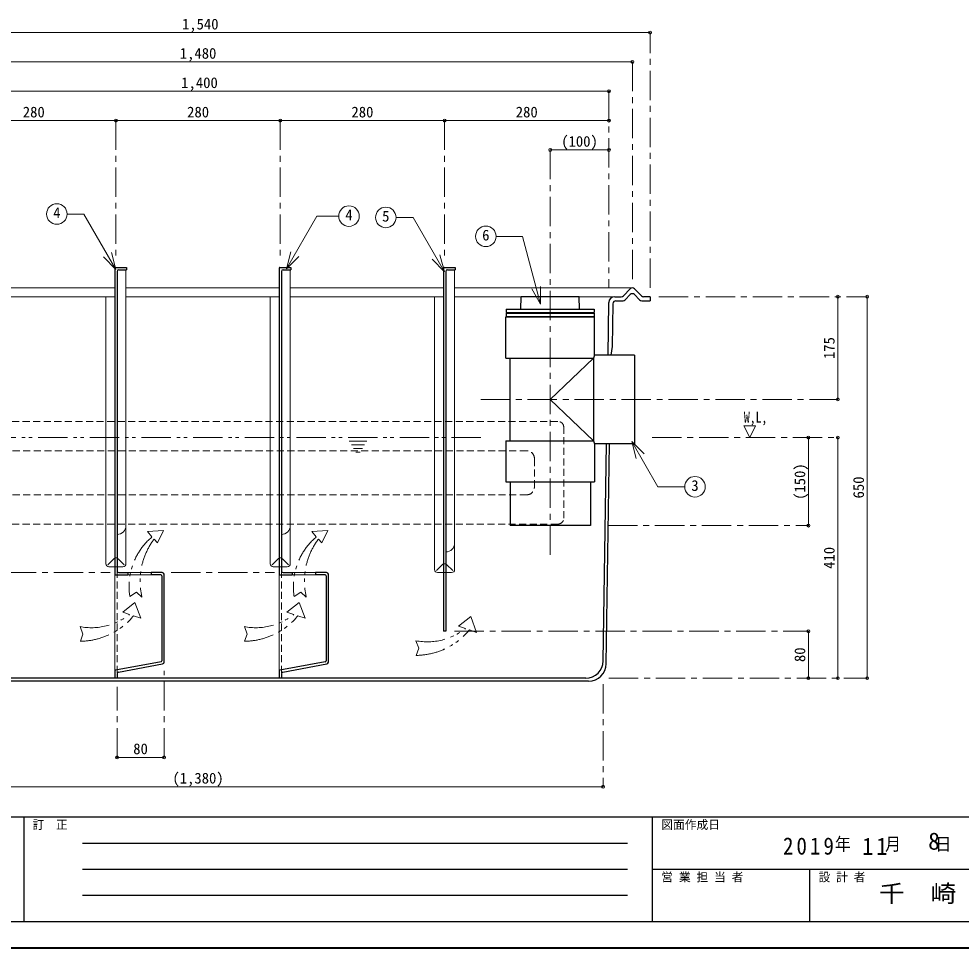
# Model space of a CAD drawing. Units: millimetres at full size, sheet at 1:10. Extents: x -2101 to 1949, y -1404 to 1406.
# Drawn here: x -1211 to 395, y -1404 to 180 of the extents above; entities that cross this region are included whole.
import ezdxf
from ezdxf.enums import TextEntityAlignment as Align

# ---------------------------------------------------------------- set-up
doc = ezdxf.new("R2010")
doc.units = ezdxf.units.MM
doc.header["$LTSCALE"] = 10
doc.header["$PDMODE"] = 32
doc.header["$PDSIZE"] = 5
for name, pattern in [('CHAIN1', [8, 5, -1, 1, -1]), ('DASHED1', [1.8, 1.2, -0.6]), ('DOUBLE_CHAIN1', [8.8, 5, -1, 0.6, -0.6, 0.6, -1])]:
    doc.linetypes.add(name, pattern=pattern)
doc.layers.add('0-0____1', color=7, linetype='Continuous', lineweight=18)
doc.styles.add('ＭＳ ゴシック', font='')
doc.styles.get('ＭＳ ゴシック').set_extended_font_data('MS Gothic')

msp = doc.modelspace()

# ---------------------------------------------------------------- linework, layer by layer
at = {"layer": '0-0____1', "color": 4, "lineweight": 9}
for p, q in [((-1675.6, 156.12), (-135.6, 156.12)), ((-1645.6, 106.12), (-165.6, 106.12)), ((-1605.6, 56.12), (-205.6, 56.12)), ((-1325.6, 6.12), (-1045.6, 6.12)), ((-1045.6, 6.12), (-765.6, 6.12)), ((-765.6, 6.12), (-485.6, 6.12)), ((-485.6, 6.12), (-205.6, 6.12)), ((-305.6, -43.88), (-205.6, -43.88)), ((-1308.6, -278.88), (-1047.6, -278.88)), ((-1028.6, -278.88), (-767.6, -278.88)), ((-748.6, -278.88), (-487.6, -278.88)), ((-468.6, -278.88), (-165.6, -278.88)), ((-1308.6, -293.88), (-1047.6, -293.88)), ((-1062.6, -748.88), (-1062.6, -293.88)), ((-1028.6, -293.88), (-767.6, -293.88)), ((-782.6, -748.88), (-782.6, -293.88)), ((-748.6, -293.88), (-487.6, -293.88)), ((-502.6, -758.88), (-502.6, -293.88)), ((-355.1, -293.88), (-468.6, -293.88)), ((-256.1, -293.88), (-195.75, -293.88)), ((184.4, -293.88), (184.4, -468.88)), ((234.4, -293.88), (234.4, -943.88)), ((134.4, -533.88), (134.4, -683.88)), ((184.4, -533.88), (184.4, -943.88)), ((-1028.6, -748.88), (-1028.6, -683.88)), ((-748.6, -748.88), (-748.6, -683.88)), ((-468.6, -758.88), (-468.6, -713.88)), ((-1059.4, -750.69), (-1049.11, -740.32)), ((-1057.6, -753.88), (-1047.6, -753.88)), ((-1033.6, -753.88), (-1043.6, -753.88)), ((-1031.81, -750.69), (-1042.09, -740.32)), ((-779.4, -750.69), (-769.11, -740.32)), ((-777.6, -753.88), (-767.6, -753.88)), ((-753.6, -753.88), (-763.6, -753.88)), ((-751.81, -750.69), (-762.09, -740.32)), ((-499.4, -760.69), (-489.11, -750.32)), ((-471.81, -760.69), (-482.09, -750.32)), ((-497.6, -763.88), (-487.6, -763.88)), ((-483.6, -763.88), (-473.6, -763.88)), ((134.4, -943.88), (134.4, -863.88)), ((-963.6, -1078.88), (-1043.6, -1078.88)), ((-215.6, -1128.88), (-1595.6, -1128.88))]:
    msp.add_line(p, q, dxfattribs=at)
at = {"layer": '0-0____1', "color": 4, "linetype": 'CHAIN1', "lineweight": 9}
for p, q in [((-135.6, -278.88), (-135.6, 156.12)), ((-165.6, 106.12), (-165.6, -263.88)), ((-205.6, 56.12), (-205.6, -278.88)), ((-1045.6, 6.12), (-1045.6, -228.88)), ((-765.6, 6.12), (-765.6, -228.88)), ((-485.6, 6.12), (-485.6, -228.88)), ((-305.6, -43.88), (-305.6, -733.88)), ((-120.6, -293.88), (234.4, -293.88)), ((-424.1, -468.88), (184.4, -468.88)), ((-618.1, -540.13), (-648.1, -540.13)), ((-132.1, -533.88), (184.4, -533.88)), ((-621.85, -546.38), (-644.35, -546.38)), ((-625.6, -552.63), (-640.6, -552.63)), ((-629.35, -558.88), (-636.85, -558.88)), ((-207.1, -683.88), (134.4, -683.88)), ((-1231.6, -763.88), (-1055.6, -763.88)), ((-951.6, -763.88), (-775.6, -763.88)), ((-468.6, -863.88), (134.4, -863.88)), ((-963.6, -1078.88), (-963.6, -931.39)), ((-205.6, -943.88), (234.4, -943.88)), ((-1043.6, -1078.88), (-1043.6, -958.88)), ((-215.6, -953.88), (-215.6, -1128.88))]:
    msp.add_line(p, q, dxfattribs=at)
at = {"layer": '0-0____1'}
for p, q in [((-1100.12, -152.99), (-1128.82, -152.99)), ((-1045.58, -247.45), (-1100.12, -152.99)), ((-755.21, -246.37), (-703.34, -156.53)), ((-703.34, -156.53), (-666, -156.53)), ((-568.28, -158.86), (-539.19, -158.86)), ((-485.77, -251.39), (-539.19, -158.86)), ((-397.82, -191.09), (-353.13, -191.09)), ((-322.17, -306.66), (-353.13, -191.09)), ((-1045.58, -247.45), (-1053.35, -218.47)), ((-755.21, -246.37), (-747.44, -217.39)), ((-485.77, -251.39), (-493.54, -222.41)), ((-1045.58, -247.45), (-1066.8, -226.23)), ((-755.21, -246.37), (-734, -225.15)), ((-485.77, -251.39), (-506.98, -230.18)), ((-1028.6, -683.88), (-1028.6, -247.88)), ((-748.6, -683.88), (-748.6, -247.88)), ((-468.6, -713.88), (-468.6, -247.88)), ((-322.17, -306.66), (-337.17, -280.68)), ((-322.17, -306.66), (-322.17, -276.66)), ((24.4, -513.88), (34.4, -533.88)), ((24.4, -513.88), (44.4, -513.88)), ((34.4, -533.88), (44.4, -513.88)), ((-166.74, -540.54), (-145.53, -561.76)), ((-166.74, -540.54), (-158.98, -569.52)), ((-166.74, -540.54), (-122.15, -617.78)), ((-122.15, -617.78), (-76.47, -617.78)), ((-1047.6, -766.38), (-1047.6, -931.81)), ((-1025.6, -763.88), (-985.6, -763.88)), ((-1025.6, -767.88), (-985.6, -767.88)), ((-767.6, -766.38), (-767.6, -931.81)), ((-745.6, -763.88), (-705.6, -763.88)), ((-745.6, -767.88), (-705.6, -767.88))]:
    msp.add_line(p, q, dxfattribs=at)
at = {"layer": '0-0____1', "color": 5, "lineweight": 25}
for p, q in [((-1047.6, -245.38), (-1047.6, -766.38)), ((-1046.1, -243.88), (-1027.6, -243.88)), ((-1043.6, -250.88), (-1043.6, -760.88)), ((-1040.6, -247.88), (-1027.6, -247.88)), ((-1027.6, -243.88), (-1027.6, -247.88)), ((-767.6, -245.38), (-767.6, -766.38)), ((-766.1, -243.88), (-747.6, -243.88)), ((-763.6, -250.88), (-763.6, -760.88)), ((-760.6, -247.88), (-747.6, -247.88)), ((-747.6, -243.88), (-747.6, -247.88)), ((-487.6, -245.38), (-487.6, -863.88)), ((-486.1, -243.88), (-467.6, -243.88)), ((-483.6, -250.88), (-483.6, -863.88)), ((-480.6, -247.88), (-467.6, -247.88)), ((-467.6, -243.88), (-467.6, -247.88)), ((-180.92, -292.38), (-169.17, -280.39)), ((-150.28, -292.38), (-162.03, -280.39)), ((-355.6, -314.88), (-355.1, -293.88)), ((-256.1, -293.88), (-355.1, -293.88)), ((-255.6, -314.88), (-256.1, -293.88)), ((-207.13, -393.38), (-205.75, -303.73)), ((-195.75, -293.88), (-184.49, -293.88)), ((-193.79, -300.88), (-181.55, -300.88)), ((-177.98, -299.38), (-169.17, -290.39)), ((-153.23, -299.38), (-162.03, -290.39)), ((-149.65, -300.88), (-135.6, -300.88)), ((-135.6, -293.88), (-146.71, -293.88)), ((-135.6, -293.88), (-135.6, -300.88)), ((-380.6, -314.88), (-230.6, -314.88)), ((-380.6, -314.88), (-380.6, -320.88)), ((-380.6, -320.88), (-230.6, -320.88)), ((-230.6, -314.88), (-230.6, -320.88)), ((-381.1, -328.38), (-230.1, -328.38)), ((-381.1, -398.38), (-381.1, -328.38)), ((-380.6, -321.88), (-230.6, -321.88)), ((-380.6, -321.88), (-380.6, -327.88)), ((-380.6, -327.88), (-230.6, -327.88)), ((-230.6, -321.88), (-230.6, -327.88)), ((-230.1, -393.38), (-230.1, -328.38)), ((-381.1, -398.38), (-232.1, -398.38)), ((-374.1, -539.38), (-374.1, -398.38)), ((-162.1, -393.38), (-230.1, -393.38)), ((-381.1, -539.38), (-232.1, -539.38)), ((-381.1, -539.38), (-381.1, -609.38)), ((-215.15, -914.35), (-209.46, -544.38)), ((-210.22, -919.35), (-204.46, -544.38)), ((-381.1, -609.38), (-230.1, -609.38)), ((-374.1, -609.38), (-374.1, -683.88)), ((-1046.1, -767.88), (-1025.6, -767.88)), ((-1040.6, -763.88), (-1025.6, -763.88)), ((-1025.6, -763.88), (-1025.6, -767.88)), ((-985.6, -763.88), (-985.6, -767.88)), ((-966.6, -763.88), (-985.6, -763.88)), ((-969.1, -767.88), (-985.6, -767.88)), ((-967.6, -769.38), (-967.6, -914.32)), ((-963.6, -916.39), (-963.6, -766.88)), ((-766.1, -767.88), (-745.6, -767.88)), ((-760.6, -763.88), (-745.6, -763.88)), ((-745.6, -763.88), (-745.6, -767.88)), ((-705.6, -763.88), (-705.6, -767.88)), ((-686.6, -763.88), (-705.6, -763.88)), ((-689.1, -767.88), (-705.6, -767.88)), ((-687.6, -769.38), (-687.6, -914.32)), ((-683.6, -916.39), (-683.6, -766.88)), ((-483.6, -863.88), (-487.6, -863.88)), ((-968.83, -915.79), (-1046.38, -930.33)), ((-1041.16, -933.42), (-966.05, -919.34)), ((-688.83, -915.79), (-766.38, -930.33)), ((-761.16, -933.42), (-686.05, -919.34)), ((-245.14, -943.88), (-1566.06, -943.88)), ((-1047.6, -931.81), (-1047.6, -943.88)), ((-1043.6, -936.37), (-1043.6, -943.88)), ((-767.6, -931.81), (-767.6, -943.88)), ((-763.6, -936.37), (-763.6, -943.88)), ((-240.22, -948.88), (-1570.98, -948.88))]:
    msp.add_line(p, q, dxfattribs=at)
at = {"layer": '0-0____1', "color": 4, "linetype": 'DASHED1', "lineweight": 9}
for p, q in [((-292.6, -506.38), (-1518.6, -506.38)), ((-282.6, -671.38), (-282.6, -516.38)), ((-345.6, -556.38), (-1465.6, -556.38)), ((-332.6, -618.38), (-332.6, -569.38)), ((-345.6, -631.38), (-1465.6, -631.38)), ((-292.6, -681.38), (-1518.6, -681.38)), ((-1043.6, -753.88), (-1047.6, -753.88)), ((-763.6, -753.88), (-767.6, -753.88)), ((-1043.6, -760.88), (-1043.6, -936.37)), ((-763.6, -760.88), (-763.6, -936.37)), ((-487.6, -763.88), (-483.6, -763.88))]:
    msp.add_line(p, q, dxfattribs=at)
at = {"layer": '0-0____1', "color": 4, "linetype": 'DOUBLE_CHAIN1', "lineweight": 9}
for p, q in [((-424.1, -533.88), (-1597.6, -533.88)), ((-964.84, -692.38), (-991.87, -694)), ((-984.3, -703.31), (-991.87, -694)), ((-684.84, -692.38), (-711.87, -694)), ((-704.3, -703.31), (-711.87, -694)), ((-1021.95, -804.61), (-1010.81, -797.18)), ((-1001.27, -805.67), (-1010.81, -797.18)), ((-741.95, -804.61), (-730.81, -797.18)), ((-721.27, -805.67), (-730.81, -797.18)), ((-1034.15, -831.13), (-1013.47, -814.69)), ((-754.15, -831.13), (-733.47, -814.69)), ((-1022.48, -835.37), (-1034.15, -831.13)), ((-742.48, -835.37), (-754.15, -831.13)), ((-461.76, -855.19), (-441.08, -838.75)), ((-1106.81, -856.06), (-1102.04, -868.78)), ((-826.81, -856.06), (-822.04, -868.78)), ((-450.1, -859.43), (-461.76, -855.19)), ((-1106.28, -880.98), (-1102.04, -868.78)), ((-826.28, -880.98), (-822.04, -868.78)), ((-534.43, -880.12), (-529.65, -892.85)), ((-533.9, -905.05), (-529.65, -892.85))]:
    msp.add_line(p, q, dxfattribs=at)
at = {"layer": '0-0____1', "color": 6, "lineweight": 25}
for p, q in [((-2055.6, -1180.31), (1904.4, -1180.31)), ((-1202.75, -1180.31), (-1202.75, -1358.88)), ((-131.32, -1358.88), (-131.32, -1180.31)), ((-1102.75, -1224.96), (-174.17, -1224.96)), ((-174.17, -1269.6), (-1102.75, -1269.6)), ((1904.4, -1269.6), (-131.32, -1269.6)), ((136.54, -1358.88), (136.54, -1269.6)), ((-174.17, -1314.24), (-1102.75, -1314.24)), ((1904.4, -1358.88), (-2055.6, -1358.88))]:
    msp.add_line(p, q, dxfattribs=at)
at = {"layer": '0-0____1', "color": 1, "lineweight": 40}
msp.add_line((1949.4, -1403.88), (-2100.6, -1403.88), dxfattribs=at)
at = {"layer": '0-0____1', "color": 5, "lineweight": 25}
for points in [[(-198.78, -305.81), (-199.91, -378.88), (-202.07, -393.38)], [(-230.1, -393.38), (-232.1, -398.38), (-232.1, -539.38), (-230.1, -544.38), (-230.1, -609.38)], [(-162.1, -393.38), (-162.1, -544.38), (-230.1, -544.38)], [(-237.1, -609.38), (-237.1, -683.88), (-374.1, -683.88)]]:
    msp.add_lwpolyline(points, dxfattribs=at)
at = {"layer": '0-0____1', "color": 4, "lineweight": 9}
msp.add_lwpolyline([(-232.1, -398.38), (-305.6, -468.88), (-232.1, -539.38)], dxfattribs=at)
at = {"layer": '0-0____1', "color": 4, "linetype": 'DOUBLE_CHAIN1', "lineweight": 9}
for points in [[(-980.58, -707.02), (-974.59, -713.51), (-964.84, -692.38)], [(-700.58, -707.02), (-694.59, -713.51), (-684.84, -692.38)], [(-1015.59, -837.49), (-1003.39, -841.73), (-1013.47, -814.69)], [(-735.59, -837.49), (-723.39, -841.73), (-733.47, -814.69)], [(-443.2, -861.56), (-431, -865.8), (-441.08, -838.75)]]:
    msp.add_lwpolyline(points, dxfattribs=at)
at = {"layer": '0-0____1'}
for centre in [(-1146.32, -152.99), (-648.5, -156.53), (-585.78, -158.86), (-415.32, -191.09), (-58.97, -617.78)]:
    msp.add_circle(centre, 17.5, dxfattribs=at)
at = {"layer": '0-0____1', "color": 5, "lineweight": 25}
for centre, radius, start, end in [((-1046.1, -245.38), 1.5, 90, 180), ((-1040.6, -250.88), 3, 90, 180), ((-766.1, -245.38), 1.5, 90, 180), ((-760.6, -250.88), 3, 90, 180), ((-486.1, -245.38), 1.5, 90, 180), ((-480.6, -250.88), 3, 90, 180), ((-165.6, -283.88), 5, 44.3947, 135.6053), ((-165.6, -293.89), 5, 44.3947, 135.6053), ((-195.75, -303.88), 10, 90, 179.1186), ((-193.79, -305.88), 5, 90, 179.1186), ((-184.49, -288.88), 5, 270, 315.6053), ((-181.55, -295.88), 5, 270, 315.6053), ((-149.65, -295.88), 5, 224.3947, 270), ((-146.71, -288.88), 5, 224.3947, 270), ((-1046.1, -766.38), 1.5, 180, 270), ((-1040.6, -760.88), 3, 180, 270), ((-969.1, -769.38), 1.5, 0, 90), ((-966.6, -766.88), 3, 0, 90), ((-766.1, -766.38), 1.5, 180, 270), ((-760.6, -760.88), 3, 180, 270), ((-689.1, -769.38), 1.5, 0, 90), ((-686.6, -766.88), 3, 0, 90), ((-969.1, -914.32), 1.5, 280.61966, 0), ((-689.1, -914.32), 1.5, 280.61966, 0), ((-245.14, -913.88), 30, 270, 359.1186), ((-1046.1, -931.81), 1.5, 100.61966, 180), ((-966.6, -916.39), 3, 280.61966, 0), ((-766.1, -931.81), 1.5, 100.61966, 180), ((-686.6, -916.39), 3, 280.61966, 0), ((-240.22, -918.88), 30, 270, 359.1186), ((-1040.6, -936.37), 3, 100.61966, 180), ((-760.6, -936.37), 3, 100.61966, 180)]:
    msp.add_arc(centre, radius, start, end, dxfattribs=at)
at = {"layer": '0-0____1', "color": 4, "linetype": 'DASHED1', "lineweight": 9}
for centre, radius, start, end in [((-292.6, -516.38), 10, 0, 90), ((-345.6, -569.38), 13, 0, 90), ((-345.6, -618.38), 13, 270, 0), ((-292.6, -671.38), 10, 270, 0), ((-1045.6, -743.88), 5, 66.42182, 113.57818), ((-765.6, -743.88), 5, 66.42182, 113.57818), ((-485.6, -753.88), 5, 66.42182, 113.57818)]:
    msp.add_arc(centre, radius, start, end, dxfattribs=at)
at = {"layer": '0-0____1'}
for centre in [(-1043.6, -683.88), (-763.6, -683.88), (-483.6, -713.88)]:
    msp.add_arc(centre, 15, 270, 0, dxfattribs=at)
at = {"layer": '0-0____1', "color": 4, "linetype": 'DOUBLE_CHAIN1', "lineweight": 9}
for centre, radius, start, end in [((-912.94, -787.48), 110.35, 130.28848, 188.92853), ((-632.94, -787.48), 110.35, 130.28848, 188.92853), ((-886.2, -778.3), 118.28, 142.93736, 193.37849), ((-606.2, -778.3), 118.28, 142.93736, 193.37849), ((-1087.37, -753.07), 104.8, 259.30878, 308.25441), ((-1107.6, -761.93), 119.06, 270.63172, 320.60671), ((-807.37, -753.07), 104.8, 259.30878, 308.25441), ((-827.6, -761.93), 119.06, 270.63172, 320.60671), ((-514.98, -777.14), 104.8, 259.30878, 308.25441), ((-535.21, -786), 119.06, 270.63172, 320.60671)]:
    msp.add_arc(centre, radius, start, end, dxfattribs=at)
at = {"layer": '0-0____1', "color": 4, "lineweight": 9}
for centre, start, end in [((-1057.6, -748.88), 180, 270), ((-1045.6, -743.88), 113.57818, 134.58732), ((-1045.6, -743.88), 45.41268, 66.42182), ((-1033.6, -748.88), 270, 0), ((-777.6, -748.88), 180, 270), ((-765.6, -743.88), 113.57818, 134.58732), ((-765.6, -743.88), 45.41268, 66.42182), ((-753.6, -748.88), 270, 0), ((-485.6, -753.88), 113.57818, 134.58732), ((-485.6, -753.88), 45.41268, 66.42182), ((-497.6, -758.88), 180, 270), ((-473.6, -758.88), 270, 0)]:
    msp.add_arc(centre, 5, start, end, dxfattribs=at)
at = {"layer": '0-0____1', "color": 1}
for p in [(-135.6, 156.12), (-165.6, 106.12), (-205.6, 56.12), (-1045.6, 6.12), (-765.6, 6.12), (-485.6, 6.12), (-205.6, 6.12), (-305.6, -43.88), (-205.6, -43.88), (184.4, -293.88), (234.4, -293.88), (184.4, -468.88), (134.4, -533.88), (184.4, -533.88), (134.4, -683.88), (134.4, -863.88), (134.4, -943.88), (184.4, -943.88), (234.4, -943.88), (-1043.6, -1078.88), (-963.6, -1078.88), (-215.6, -1128.88)]:
    msp.add_point(p, dxfattribs=at)

# ---------------------------------------------------------------- texts
at = {"layer": '0-0____1', "style": 'ＭＳ ゴシック'}
for s, height, p in [('1,540', 18.33, (-933.14, 155.93)), ('1,480', 18.33, (-936.85, 106.12)), ('1,400', 18.33, (-934.39, 56.07)), ('280', 18.33, (-1204.35, 6.12)), ('280', 18.33, (-924.35, 6.12)), ('280', 18.33, (-644.35, 6.12)), ('280', 18.33, (-364.35, 6.12)), ('(100)', 18.33, (-286.85, -43.88)), ('4', 18.33, (-1152.57, -165.49)), ('4', 18.33, (-654.75, -169.03)), ('5', 18.33, (-592.03, -171.36)), ('6', 18.33, (-421.57, -203.59)), ('3', 18.33, (-65.22, -630.28)), ('80', 18.33, (-1016.1, -1078.88)), ('(1,380)', 18.33, (-949.35, -1128.88)), ('訂\u3000正', 14.66, (-1187.75, -1205.31)), ('図面作成日', 14.66, (-116.32, -1205.31)), ('8', 29.33, (338.4, -1244.96)), ('営 業 担 当 者', 14.66, (-116.32, -1294.6)), ('設 計 者', 14.66, (151.54, -1294.6))]:
    msp.add_text(s, height=height, dxfattribs=at).set_placement(p, align=Align.BOTTOM_LEFT)
for s, p in [('175', (184.4, -400.13)), ('(150)', (134.4, -640.13)), ('650', (234.4, -637.63)), ('410', (184.4, -757.63)), ('80', (134.4, -916.38))]:
    msp.add_text(s, height=18.33, rotation=90, dxfattribs=at).set_placement(p, align=Align.BOTTOM_LEFT)
for s, height, width, p in [('W,L,', 18.33, 0.8, (24.4, -513.88)), ('千\u3000崎', 29.33, 1.1, (254.4, -1334.24))]:
    msp.add_text(s, height=height, dxfattribs=dict(at, width=width)).set_placement(p, align=Align.BOTTOM_LEFT)
at = {"layer": '0-0____1', "attachment_point": 7, "style": 'ＭＳ ゴシック'}
for s, insert, char_height in [('\\T1.28;\\W0.9;2019', (90.9, -1244.96), 29.33), ('\\T1.27;\\W0.9;年\\~\\~\\~月\\~\\~\\~日', (179.4, -1239.96), 21.99), ('\\T1.27;\\W0.95;11', (225.9, -1244.96), 29.33)]:
    msp.add_mtext(s, dxfattribs=dict(at, insert=insert, char_height=char_height))

doc.saveas('drawing.dxf')
